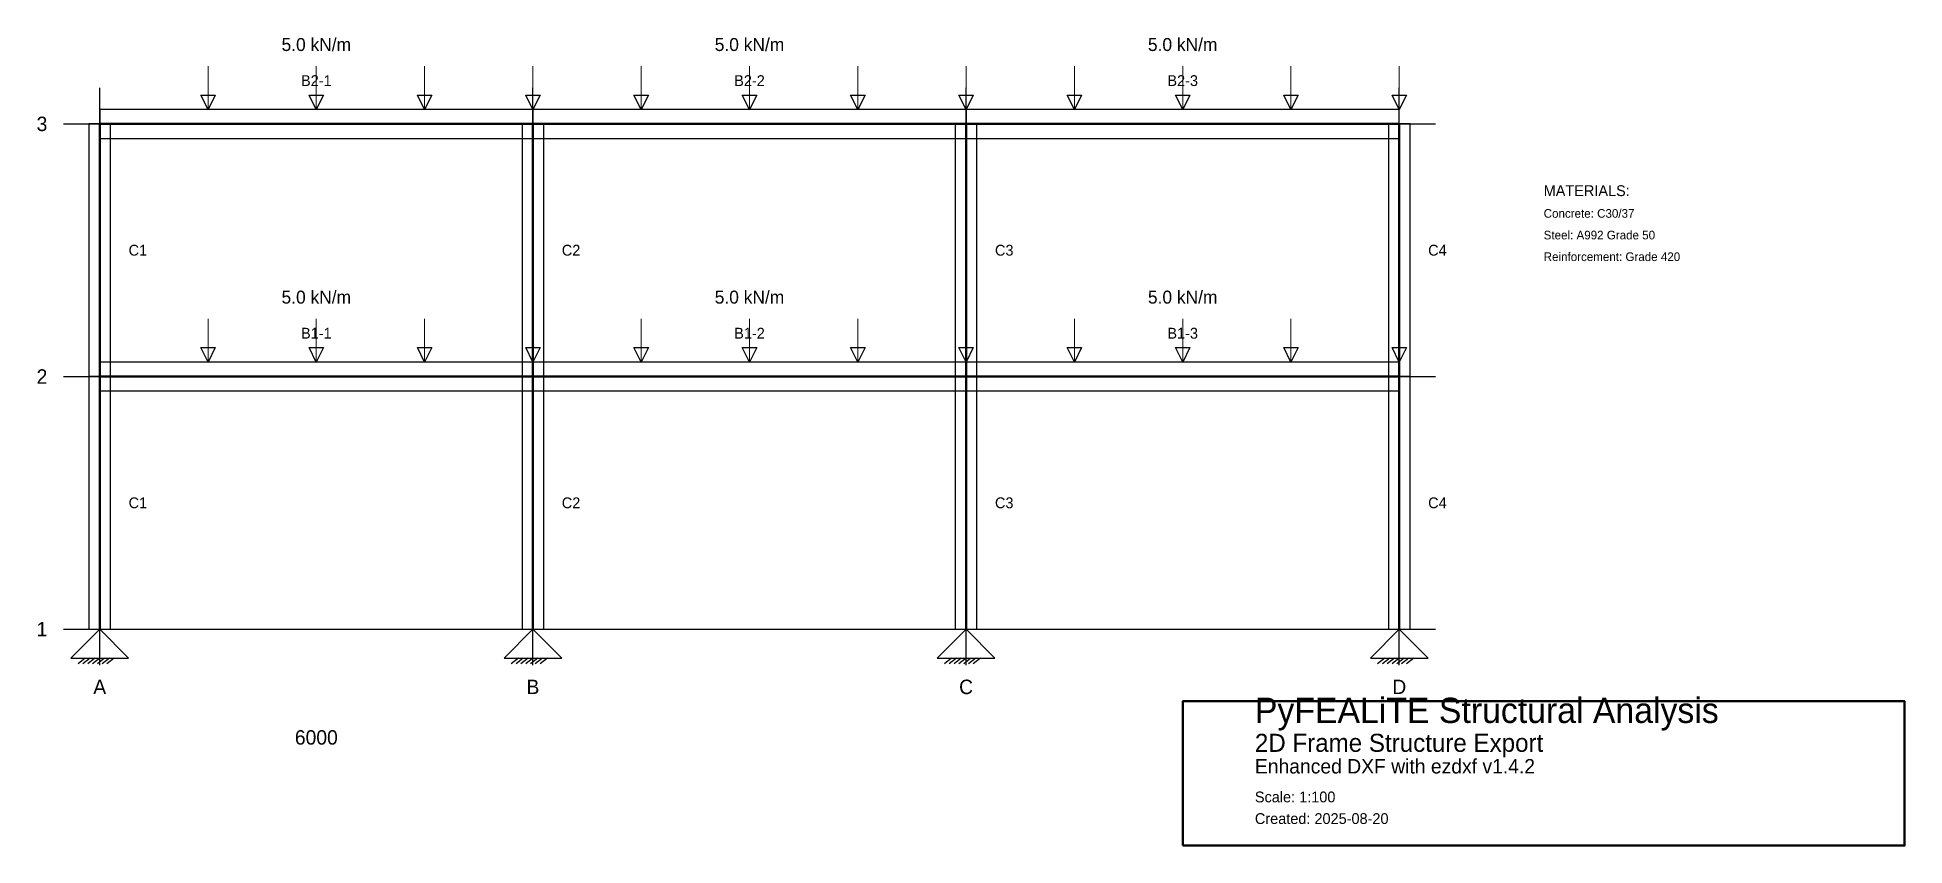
# Model space of a CAD drawing. Header units: metres. Extents: x -864 to 25000, y -3000 to 8200.
import ezdxf
from ezdxf.enums import TextEntityAlignment as Align

# ---------------------------------------------------------------- set-up
doc = ezdxf.new("R2010")
doc.units = ezdxf.units.M
for name, color, linetype in [('BEAMS', 5, 'Continuous'), ('COLUMNS', 1, 'Continuous'), ('DIMENSIONS', 2, 'Continuous'), ('GRID', 4, 'Continuous'), ('LOADS', 6, 'Continuous'), ('SUPPORTS', 3, 'Continuous'), ('TEXT', 7, 'Continuous'), ('TITLE', 7, 'Continuous')]:
    doc.layers.add(name, color=color, linetype=linetype)

msp = doc.modelspace()

# ---------------------------------------------------------------- linework, layer by layer
at = {"layer": 'BEAMS', "lineweight": 50}
for p, q in [((0, 7000), (6000, 7000)), ((6000, 7000), (12000, 7000)), ((12000, 7000), (18000, 7000)), ((0, 3500), (6000, 3500)), ((6000, 3500), (12000, 3500)), ((12000, 3500), (18000, 3500))]:
    msp.add_line(p, q, dxfattribs=at)
at = {"layer": 'BEAMS', "lineweight": 25}
for points in [[(0, 6800), (6000, 6800), (6000, 7200), (0, 7200), (0, 6800)], [(6000, 6800), (12000, 6800), (12000, 7200), (6000, 7200), (6000, 6800)], [(12000, 6800), (18000, 6800), (18000, 7200), (12000, 7200), (12000, 6800)], [(0, 3300), (6000, 3300), (6000, 3700), (0, 3700), (0, 3300)], [(6000, 3300), (12000, 3300), (12000, 3700), (6000, 3700), (6000, 3300)], [(12000, 3300), (18000, 3300), (18000, 3700), (12000, 3700), (12000, 3300)]]:
    msp.add_lwpolyline(points, dxfattribs=at)
at = {"layer": 'COLUMNS', "lineweight": 50}
for p, q in [((0, 3500), (0, 7000)), ((6000, 3500), (6000, 7000)), ((12000, 3500), (12000, 7000)), ((18000, 3500), (18000, 7000)), ((0, 0), (0, 3500)), ((6000, 0), (6000, 3500)), ((12000, 0), (12000, 3500)), ((18000, 0), (18000, 3500))]:
    msp.add_line(p, q, dxfattribs=at)
at = {"layer": 'COLUMNS', "lineweight": 25}
for points in [[(-150, 3500), (150, 3500), (150, 7000), (-150, 7000), (-150, 3500)], [(5850, 3500), (6150, 3500), (6150, 7000), (5850, 7000), (5850, 3500)], [(11850, 3500), (12150, 3500), (12150, 7000), (11850, 7000), (11850, 3500)], [(17850, 3500), (18150, 3500), (18150, 7000), (17850, 7000), (17850, 3500)], [(-150, 0), (150, 0), (150, 3500), (-150, 3500), (-150, 0)], [(5850, 0), (6150, 0), (6150, 3500), (5850, 3500), (5850, 0)], [(11850, 0), (12150, 0), (12150, 3500), (11850, 3500), (11850, 0)], [(17850, 0), (18150, 0), (18150, 3500), (17850, 3500), (17850, 0)]]:
    msp.add_lwpolyline(points, dxfattribs=at)
at = {"layer": 'GRID'}
for p, q in [((0, -500), (0, 7500)), ((6000, -500), (6000, 7500)), ((12000, -500), (12000, 7500)), ((18000, -500), (18000, 7500)), ((-500, 7000), (18500, 7000)), ((-500, 3500), (18500, 3500)), ((-500, 0), (18500, 0))]:
    msp.add_line(p, q, dxfattribs=at)
at = {"layer": 'LOADS', "lineweight": 20}
for p, q in [((1500, 7800), (1500, 7200)), ((3000, 7800), (3000, 7200)), ((4500, 7800), (4500, 7200)), ((6000, 7800), (6000, 7200)), ((7500, 7800), (7500, 7200)), ((9000, 7800), (9000, 7200)), ((10500, 7800), (10500, 7200)), ((12000, 7800), (12000, 7200)), ((13500, 7800), (13500, 7200)), ((15000, 7800), (15000, 7200)), ((16500, 7800), (16500, 7200)), ((18000, 7800), (18000, 7200)), ((1500, 4300), (1500, 3700)), ((3000, 4300), (3000, 3700)), ((4500, 4300), (4500, 3700)), ((6000, 4300), (6000, 3700)), ((7500, 4300), (7500, 3700)), ((9000, 4300), (9000, 3700)), ((10500, 4300), (10500, 3700)), ((12000, 4300), (12000, 3700)), ((13500, 4300), (13500, 3700)), ((15000, 4300), (15000, 3700)), ((16500, 4300), (16500, 3700)), ((18000, 4300), (18000, 3700))]:
    msp.add_line(p, q, dxfattribs=at)
at = {"layer": 'LOADS'}
for points in [[(1500, 7200), (1400, 7400), (1600, 7400), (1500, 7200)], [(3000, 7200), (2900, 7400), (3100, 7400), (3000, 7200)], [(4500, 7200), (4400, 7400), (4600, 7400), (4500, 7200)], [(6000, 7200), (5900, 7400), (6100, 7400), (6000, 7200)], [(7500, 7200), (7400, 7400), (7600, 7400), (7500, 7200)], [(9000, 7200), (8900, 7400), (9100, 7400), (9000, 7200)], [(10500, 7200), (10400, 7400), (10600, 7400), (10500, 7200)], [(12000, 7200), (11900, 7400), (12100, 7400), (12000, 7200)], [(13500, 7200), (13400, 7400), (13600, 7400), (13500, 7200)], [(15000, 7200), (14900, 7400), (15100, 7400), (15000, 7200)], [(16500, 7200), (16400, 7400), (16600, 7400), (16500, 7200)], [(18000, 7200), (17900, 7400), (18100, 7400), (18000, 7200)], [(1500, 3700), (1400, 3900), (1600, 3900), (1500, 3700)], [(3000, 3700), (2900, 3900), (3100, 3900), (3000, 3700)], [(4500, 3700), (4400, 3900), (4600, 3900), (4500, 3700)], [(6000, 3700), (5900, 3900), (6100, 3900), (6000, 3700)], [(7500, 3700), (7400, 3900), (7600, 3900), (7500, 3700)], [(9000, 3700), (8900, 3900), (9100, 3900), (9000, 3700)], [(10500, 3700), (10400, 3900), (10600, 3900), (10500, 3700)], [(12000, 3700), (11900, 3900), (12100, 3900), (12000, 3700)], [(13500, 3700), (13400, 3900), (13600, 3900), (13500, 3700)], [(15000, 3700), (14900, 3900), (15100, 3900), (15000, 3700)], [(16500, 3700), (16400, 3900), (16600, 3900), (16500, 3700)], [(18000, 3700), (17900, 3900), (18100, 3900), (18000, 3700)]]:
    msp.add_lwpolyline(points, dxfattribs=at)
at = {"layer": 'SUPPORTS'}
for p, q in [((-200, -400), (-300, -480)), ((-133, -400), (-233, -480)), ((-67, -400), (-167, -480)), ((0, -400), (-100, -480)), ((67, -400), (-33, -480)), ((133, -400), (33, -480)), ((200, -400), (100, -480)), ((5800, -400), (5700, -480)), ((5867, -400), (5767, -480)), ((5933, -400), (5833, -480)), ((6000, -400), (5900, -480)), ((6067, -400), (5967, -480)), ((6133, -400), (6033, -480)), ((6200, -400), (6100, -480)), ((11800, -400), (11700, -480)), ((11867, -400), (11767, -480)), ((11933, -400), (11833, -480)), ((12000, -400), (11900, -480)), ((12067, -400), (11967, -480)), ((12133, -400), (12033, -480)), ((12200, -400), (12100, -480)), ((17800, -400), (17700, -480)), ((17867, -400), (17767, -480)), ((17933, -400), (17833, -480)), ((18000, -400), (17900, -480)), ((18067, -400), (17967, -480)), ((18133, -400), (18033, -480)), ((18200, -400), (18100, -480))]:
    msp.add_line(p, q, dxfattribs=at)
at = {"layer": 'SUPPORTS', "lineweight": 30}
for points in [[(-400, -400), (400, -400), (0, 0), (-400, -400)], [(5600, -400), (6400, -400), (6000, 0), (5600, -400)], [(11600, -400), (12400, -400), (12000, 0), (11600, -400)], [(17600, -400), (18400, -400), (18000, 0), (17600, -400)]]:
    msp.add_lwpolyline(points, dxfattribs=at)
at = {"layer": 'TITLE', "lineweight": 50}
msp.add_lwpolyline([(15000, -3000), (25000, -3000), (25000, -1000), (15000, -1000), (15000, -3000)], dxfattribs=at)

# ---------------------------------------------------------------- texts
at = {"layer": 'DIMENSIONS', "color": 2}
msp.add_text('6000', height=200, dxfattribs=at).set_placement((3000, -1500), align=Align.MIDDLE_CENTER)
at = {"layer": 'TEXT', "color": 6}
for p in [(3000, 8100), (9000, 8100), (15000, 8100), (3000, 4600), (9000, 4600), (15000, 4600)]:
    msp.add_text('5.0 kN/m', height=180, dxfattribs=at).set_placement(p, align=Align.MIDDLE_CENTER)
at = {"layer": 'TEXT', "color": 7}
for s, p in [('B2-1', (3000, 7600)), ('B2-2', (9000, 7600)), ('B2-3', (15000, 7600)), ('B1-1', (3000, 4100)), ('B1-2', (9000, 4100)), ('B1-3', (15000, 4100))]:
    msp.add_text(s, height=150, dxfattribs=at).set_placement(p, align=Align.MIDDLE_CENTER)
at = {"layer": 'TEXT'}
for s, p in [('3', (-800, 7000)), ('2', (-800, 3500)), ('1', (-800, 0)), ('A', (0, -800)), ('B', (6000, -800)), ('C', (12000, -800)), ('D', (18000, -800))]:
    msp.add_text(s, height=200, dxfattribs=at).set_placement(p, align=Align.MIDDLE_CENTER)
for s, height, p in [('MATERIALS:', 150, (20000, 6000)), ('Concrete: C30/37', 120, (20000, 5700)), ('Steel: A992 Grade 50', 120, (20000, 5400)), ('Reinforcement: Grade 420', 120, (20000, 5100))]:
    msp.add_text(s, height=height, dxfattribs=at).set_placement(p)
at = {"layer": 'TEXT', "color": 7}
for s, p in [('C1', (400, 5250)), ('C2', (6400, 5250)), ('C3', (12400, 5250)), ('C4', (18400, 5250)), ('C1', (400, 1750)), ('C2', (6400, 1750)), ('C3', (12400, 1750)), ('C4', (18400, 1750))]:
    msp.add_text(s, height=150, dxfattribs=at).set_placement(p, align=Align.MIDDLE_LEFT)
at = {"layer": 'TITLE', "color": 7}
for s, height, p in [('PyFEALiTE Structural Analysis', 350, (16000, -1300)), ('2D Frame Structure Export', 250, (16000, -1700)), ('Enhanced DXF with ezdxf v1.4.2', 200, (16000, -2000)), ('Scale: 1:100', 150, (16000, -2400)), ('Created: 2025-08-20', 150, (16000, -2700))]:
    msp.add_text(s, height=height, dxfattribs=at).set_placement(p)

doc.saveas('drawing.dxf')
